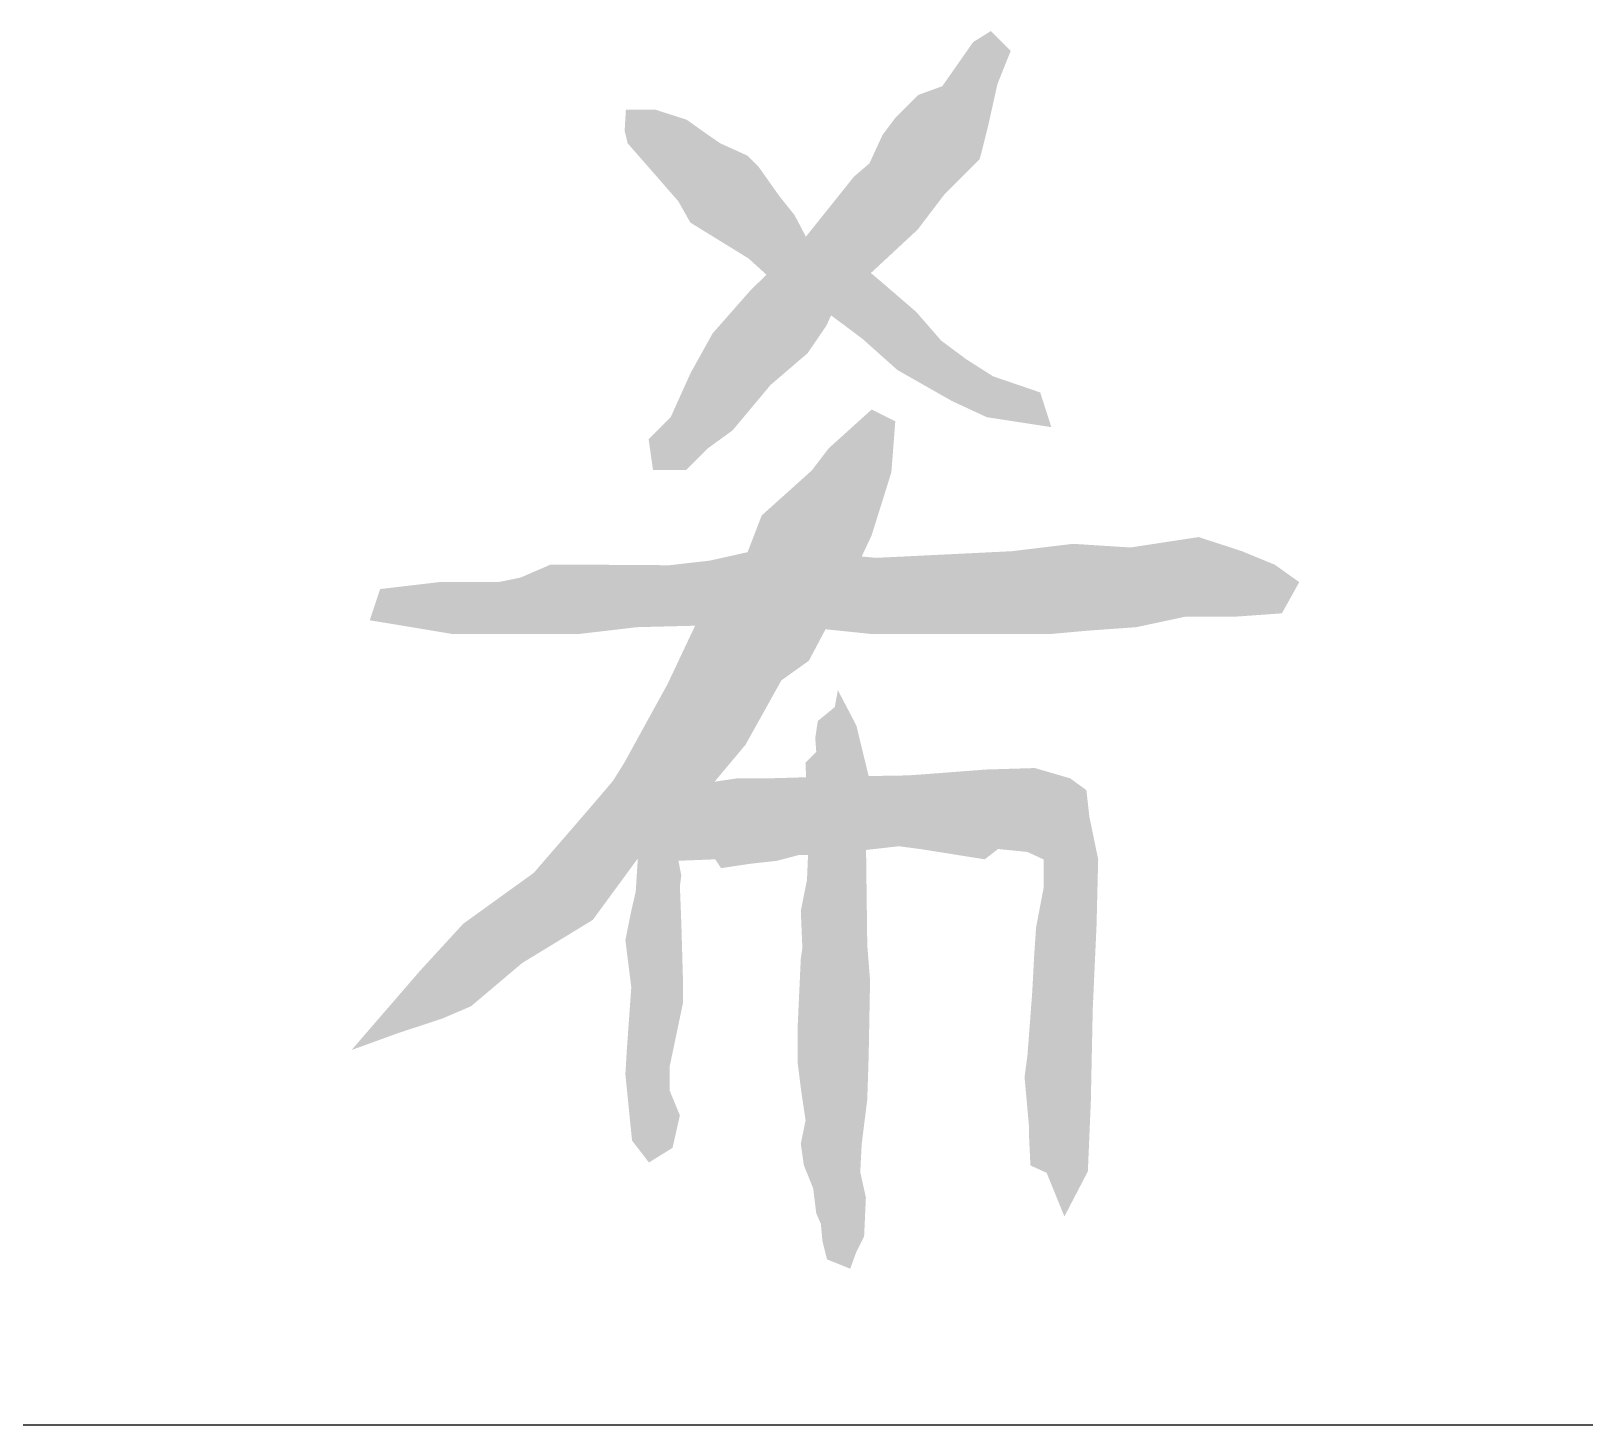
# Model space of a CAD drawing. Extents: x 4414382 to 4540065, y -615151 to -235742.
# Drawn here: x 4515487 to 4516155, y -481741 to -481141 of the extents above; entities that cross this region are included whole.
import ezdxf

# ---------------------------------------------------------------- set-up
doc = ezdxf.new("R2010")
doc.units = 0
doc.header["$LTSCALE"] = 1000
doc.header["$MEASUREMENT"] = 0
doc.layers.get('0').update_dxf_attribs({"linetype": 'CONTINUOUS'})
doc.layers.add('HATCH', color=8, linetype='CONTINUOUS')

msp = doc.modelspace()

# ---------------------------------------------------------------- hatches: boundary and pattern name
at = {"layer": 'HATCH'}
h = msp.add_hatch(color=0, dxfattribs=at)
h.paths.add_polyline_path([(4515867.82, -481262.03), (4515852.34, -481248.7), (4515848.35, -481245.35), (4515832.99, -481259.61), (4515831.22, -481263.54), (4515844.87, -481273.76), (4515859.81, -481287.09), (4515883.29, -481300.42), (4515898.23, -481307.35), (4515912.1, -481309.48), (4515925.97, -481311.61), (4515921.17, -481296.69), (4515900.9, -481289.76), (4515889.16, -481282.29), (4515878.49, -481274.29)])
h.paths.add_polyline_path([(4515848.35, -481245.35), (4515844.73, -481242.31), (4515835.7, -481236.48), (4515820.87, -481230.58), (4515820.41, -481229.71), (4515807.83, -481241.86), (4515803.45, -481246.09), (4515813.93, -481255.64), (4515829.86, -481262.52), (4515831.22, -481263.54), (4515832.99, -481259.61)])
h.paths.add_polyline_path([(4515880, -481211.5), (4515895.19, -481196.32), (4515898.99, -481181.14), (4515902.79, -481164.06), (4515908.48, -481149.82), (4515899.94, -481141.28), (4515892.34, -481146.03), (4515885.69, -481155.52), (4515879.05, -481165.01), (4515868.6, -481168.8), (4515859.11, -481178.29), (4515853.41, -481185.88), (4515847.71, -481198.21), (4515841.06, -481203.91), (4515829.67, -481218.14), (4515820.41, -481229.71), (4515820.87, -481230.58), (4515835.7, -481236.48), (4515844.73, -481242.31), (4515848.35, -481245.35), (4515857.21, -481237.12), (4515868.49, -481226.64)])
h.paths.add_polyline_path([(4515809.13, -481212.45), (4515800.06, -481199.66), (4515795.26, -481194.86), (4515783.52, -481189.53), (4515776.58, -481184.73), (4515769.11, -481179.4), (4515755.78, -481175.13), (4515742.97, -481175.13), (4515742.44, -481184.19), (4515743.74, -481189.56), (4515748.84, -481195.39), (4515756.04, -481203.62), (4515765.51, -481214.47), (4515770.71, -481223.65), (4515795.79, -481239.11), (4515803.45, -481246.09), (4515807.83, -481241.86), (4515820.41, -481229.71), (4515815.53, -481220.45)])
h.paths.add_polyline_path([(4515829.24, -481267.95), (4515831.22, -481263.54), (4515829.86, -481262.52), (4515813.93, -481255.64), (4515803.45, -481246.09), (4515796.76, -481252.56), (4515780.29, -481271.28), (4515770.8, -481288.35), (4515762.25, -481307.33), (4515752.76, -481316.82), (4515754.66, -481330.1), (4515768.9, -481330.1), (4515778.4, -481320.62), (4515788.84, -481313.03), (4515805.19, -481293.49), (4515821.13, -481279.82)])
h.paths.add_polyline_path([(4515857.16, -481331.04), (4515858.85, -481309.08), (4515848.71, -481304.02), (4515830.22, -481320.72), (4515822.95, -481330.22), (4515801.39, -481349.61), (4515795.32, -481365.39), (4515804.36, -481363.37), (4515844.42, -481367.25), (4515848.71, -481358.06)])
h.paths.add_polyline_path([(4515844.42, -481367.25), (4515804.36, -481363.37), (4515795.32, -481365.39), (4515794.43, -481367.71), (4515772.75, -481397.02), (4515805.85, -481396.17), (4515828.85, -481398.55), (4515836.93, -481383.31)])
h.paths.add_polyline_path([(4516032.6, -481378.28), (4516022.16, -481370.83), (4516008, -481364.99), (4515989.34, -481358.9), (4515960.03, -481363.37), (4515935.3, -481361.81), (4515908.81, -481364.99), (4515850.6, -481367.84), (4515844.42, -481367.25), (4515836.93, -481383.31), (4515828.85, -481398.55), (4515849.11, -481400.64), (4515887.9, -481400.64), (4515925.19, -481400.64), (4515941.6, -481399.15), (4515962.49, -481397.66), (4515983.37, -481393.19), (4516004.26, -481393.19), (4516025.15, -481391.7)])
h.paths.add_polyline_path([(4515794.43, -481367.71), (4515795.32, -481365.39), (4515779.14, -481369.01), (4515761.75, -481371.01), (4515734.24, -481370.83), (4515719.32, -481370.83), (4515710.37, -481370.83), (4515697.55, -481376.36), (4515687.99, -481378.28), (4515662.63, -481378.28), (4515637.27, -481381.26), (4515632.8, -481394.68), (4515668.6, -481400.64), (4515722.3, -481400.64), (4515747.67, -481397.66), (4515772.75, -481397.02)])
h.paths.add_polyline_path([(4515809.84, -481420.54), (4515821.67, -481412.09), (4515828.85, -481398.55), (4515805.85, -481396.17), (4515772.75, -481397.02), (4515760.84, -481422.23), (4515742.25, -481456), (4515737.39, -481463.78), (4515727.88, -481474.95), (4515703.38, -481503.29), (4515672.96, -481525.24), (4515654.37, -481545.5), (4515624.96, -481579.52), (4515644.23, -481572.52), (4515664.51, -481565.77), (4515676.34, -481560.7), (4515698.31, -481542.13), (4515728.73, -481523.55), (4515749.12, -481495.73), (4515779.42, -481466.13), (4515794.42, -481448.23)])
h.paths.add_polyline_path([(4515847.39, -481461.69), (4515826.38, -481462.04), (4515820.5, -481462.21), (4515820.87, -481469.85), (4515821.38, -481480.51), (4515820.87, -481490.42), (4515821.32, -481495.59), (4515832.72, -481494.96), (4515838.42, -481494.32), (4515846.28, -481493.45), (4515846.2, -481486.86)])
h.paths.add_polyline_path([(4515842.12, -481439.99), (4515834.15, -481424.73), (4515832.82, -481432.03), (4515825.52, -481438), (4515824.43, -481445.29), (4515824.85, -481451.27), (4515820.21, -481455.92), (4515820.5, -481462.21), (4515826.38, -481462.04), (4515847.39, -481461.69)])
h.paths.add_polyline_path([(4515820.87, -481469.85), (4515820.5, -481462.21), (4515804.21, -481462.67), (4515790.91, -481462.67), (4515781.12, -481464.11), (4515779.42, -481466.13), (4515749.12, -481495.73), (4515748.11, -481497.11), (4515747.2, -481511.41), (4515745.29, -481519.64), (4515742.76, -481532.31), (4515745.29, -481552.56), (4515743.39, -481579.15), (4515742.76, -481589.91), (4515744.66, -481608.9), (4515745.62, -481618.43), (4515752.9, -481627.9), (4515763.03, -481621.57), (4515766.2, -481607.64), (4515761.77, -481596.88), (4515761.77, -481586.75), (4515767.47, -481559.53), (4515767.47, -481547.5), (4515766.83, -481525.34), (4515766.2, -481508.88), (4515766.83, -481504.45), (4515765.57, -481498.12), (4515781.4, -481497.49), (4515783.94, -481501.29), (4515796.61, -481499.39), (4515808.01, -481498.12), (4515817.52, -481495.59), (4515821.32, -481495.59), (4515820.87, -481490.42), (4515821.38, -481480.51)])
h.paths.add_polyline_path([(4515941.05, -481467.74), (4515934.08, -481462.67), (4515918.88, -481458.24), (4515897.97, -481458.87), (4515873.26, -481460.77), (4515864.4, -481461.4), (4515847.39, -481461.69), (4515846.2, -481486.86), (4515846.28, -481493.45), (4515860.39, -481491.88), (4515869.46, -481493.06), (4515897.34, -481497.49), (4515903.04, -481493.06), (4515915.71, -481494.32), (4515922.65, -481497.56), (4515922.65, -481509.74), (4515919.4, -481526.8), (4515918.58, -481538.99), (4515917.77, -481554.42), (4515915.71, -481581.68), (4515914.44, -481591.18), (4515916.34, -481612.07), (4515916.34, -481615.87), (4515916.98, -481629.16), (4515923.95, -481632.33), (4515931.59, -481651.1), (4515941.68, -481631.69), (4515942.95, -481601.94), (4515943.79, -481561.74), (4515945.41, -481525.99), (4515946.12, -481497.49), (4515942.32, -481479.13)])
h.paths.add_polyline_path([(4515846.28, -481493.45), (4515838.42, -481494.32), (4515832.72, -481494.96), (4515821.32, -481495.59), (4515820.87, -481506.35), (4515818.21, -481519.62), (4515818.88, -481535.55), (4515818.21, -481540.19), (4515816.89, -481568.72), (4515816.89, -481585.31), (4515818.46, -481597.72), (4515820.27, -481609.77), (4515818.21, -481619.82), (4515819.54, -481629.11), (4515823.53, -481639.06), (4515824.85, -481649.68), (4515826.85, -481654.32), (4515827.51, -481661.62), (4515829.5, -481669.58), (4515839.46, -481673.56), (4515842.12, -481666.27), (4515845.44, -481659.63), (4515846.2, -481642.91), (4515843.78, -481632.07), (4515844.39, -481620.01), (4515846.8, -481600.73), (4515847.4, -481582.06), (4515848, -481549.52), (4515846.8, -481534.46)])

# ---------------------------------------------------------------- linework, layer by layer
msp.add_line((4513062.18, -481740.74), (4518562.18, -481740.74))

doc.saveas('drawing.dxf')
